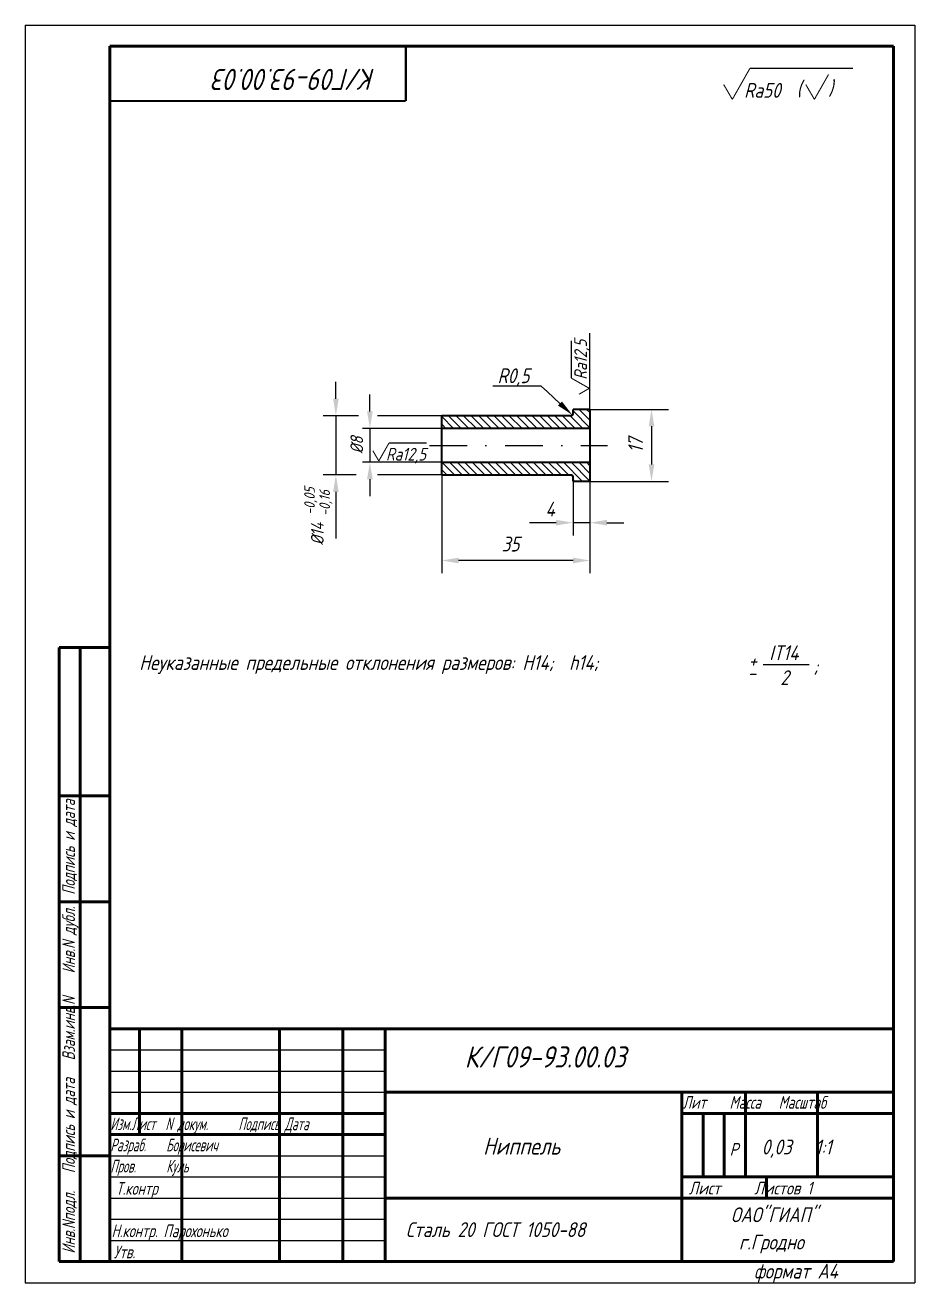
# Model space of a CAD drawing. Header units: inches. Extents: x 2365 to 4303, y 140 to 737.
# Drawn here: x 3237.9 to 3447.9, y 140.3 to 437.3 of the extents above; entities that cross this region are included whole.
import ezdxf

# ---------------------------------------------------------------- set-up
doc = ezdxf.new("R2010")
doc.units = ezdxf.units.IN
doc.header["$LTSCALE"] = 0.7
doc.header["$MEASUREMENT"] = 0
doc.linetypes.add('DASHDOT', pattern=[25.4, 12.7, -6.35, 0, -6.35])
doc.styles.add('ROMANC', font='romanc', dxfattribs={"width": 0.8, "oblique": 15, "height": 3.5})
doc.styles.get("Standard").update_dxf_attribs({"font": 'romand.shx', "width": 0.8, "oblique": 15, "height": 3.5})
doc.dimstyles.get("Standard").update_dxf_attribs({"dimtxt": 3.5, "dimasz": 4, "dimexe": 4, "dimexo": 0, "dimgap": 2, "dimtad": 1, "dimdec": 0, "dimdsep": 46, "dimtxsty": 'Standard', "dimcen": 0.09, "dimadec": 0, "dimazin": 0, "dimtfac": 1, "dimtdec": 0, "dimtmove": 0, "dimatfit": 3, "dimfxl": 0, "dimtolj": 1, "dimtzin": 0, "dimlwd": 25, "dimlwe": 25, "dimarcsym": 0})

# ---------------------------------------------------------------- blocks, each defined once
blk = doc.blocks.new('*D126')
at = {"color": 0, "lineweight": 25}
for p, q in [((3370.43, 346.58), (3389.74, 346.58)), ((3385.74, 342.58), (3385.74, 333.58)), ((3371.21, 329.58), (3389.74, 329.58))]:
    blk.add_line(p, q, dxfattribs=at)
for points in [[(3385.08, 342.58), (3386.41, 342.58), (3385.74, 346.58)], [(3385.08, 333.58), (3386.41, 333.58), (3385.74, 329.58)]]:
    blk.add_solid(points, dxfattribs=at)
at = {"layer": 'DEFPOINTS', "color": 0, "lineweight": 25}
for p in [(3370.43, 346.58), (3371.21, 329.58), (3385.74, 329.58)]:
    blk.add_point(p, dxfattribs=at)
at = {"color": 0, "lineweight": 25, "insert": (3381.99, 338.08), "char_height": 3.5, "attachment_point": 5, "rotation": 90}
blk.add_mtext('\\A1;17', dxfattribs=at)

msp = doc.modelspace()

# ---------------------------------------------------------------- linework, layer by layer
for p, q in [((3237.9, 437.31), (3237.9, 140.31)), ((3237.9, 437.31), (3447.9, 437.31)), ((3447.9, 437.31), (3447.9, 140.31)), ((3371.21, 346.58), (3371.21, 364.56)), ((3359.69, 352.07), (3348.28, 352.07)), ((3367.21, 346.58), (3367.21, 345.58)), ((3367.21, 330.58), (3367.21, 329.58)), ((3237.9, 140.31), (3447.9, 140.31))]:
    msp.add_line(p, q)
at = {"lineweight": 50}
for p, q in [((3257.9, 432.31), (3257.9, 145.31)), ((3257.9, 432.31), (3442.9, 432.31)), ((3442.9, 432.31), (3442.9, 145.31)), ((3245.9, 290.31), (3245.9, 145.31)), ((3245.9, 290.31), (3257.9, 290.31)), ((3250.9, 290.31), (3250.9, 145.31)), ((3245.9, 255.31), (3257.9, 255.31)), ((3245.9, 230.31), (3257.9, 230.31)), ((3245.9, 205.31), (3257.9, 205.31)), ((3257.9, 200.31), (3442.9, 200.31)), ((3264.9, 200.31), (3264.9, 175.31)), ((3274.9, 200.31), (3274.9, 145.31)), ((3297.9, 200.31), (3297.9, 145.31)), ((3312.9, 200.31), (3312.9, 145.31)), ((3322.9, 200.31), (3322.9, 145.31)), ((3392.9, 185.31), (3392.9, 145.31)), ((3407.9, 185.31), (3407.9, 165.31)), ((3424.9, 185.31), (3424.9, 165.31)), ((3257.9, 180.31), (3322.9, 180.31)), ((3392.9, 180.31), (3442.9, 180.31)), ((3397.9, 180.31), (3397.9, 165.31)), ((3402.9, 180.31), (3402.9, 165.31)), ((3257.9, 175.31), (3322.9, 175.31)), ((3245.9, 170.31), (3257.9, 170.31)), ((3392.9, 165.31), (3442.9, 165.31)), ((3412.9, 165.31), (3412.9, 160.31)), ((3245.9, 145.31), (3442.9, 145.31))]:
    msp.add_line(p, q, dxfattribs=at)
at = {"color": 0, "linetype": 'ByBlock'}
for p, q in [((3311.24, 349.08), (3311.24, 353.08)), ((3361.2, 350.68), (3359.69, 352.07)), ((3364.14, 347.96), (3361.2, 350.68)), ((3319.27, 346.08), (3319.27, 350.08)), ((3316.57, 345.08), (3308.24, 345.08)), ((3311.24, 345.08), (3311.24, 331.08)), ((3336.21, 345.08), (3321.09, 345.08)), ((3371.21, 346.58), (3385.15, 346.58)), ((3336.21, 342.08), (3317.55, 342.08)), ((3319.27, 342.08), (3319.27, 334.08)), ((3336.24, 334.08), (3317.55, 334.08)), ((3316.05, 331.08), (3308.24, 331.08)), ((3319.27, 330.08), (3319.27, 326.08)), ((3336.21, 331.08), (3321.09, 331.08)), ((3336.21, 331.08), (3336.21, 307.89)), ((3311.24, 327.08), (3311.24, 323.08)), ((3367.21, 329.58), (3367.21, 316.82)), ((3371.21, 329.58), (3385.15, 329.58)), ((3371.21, 329.58), (3371.21, 316.82)), ((3371.21, 329.58), (3371.21, 307.89)), ((3311.24, 323.08), (3311.24, 316.05)), ((3359.21, 319.82), (3356.97, 319.82)), ((3363.21, 319.82), (3359.21, 319.82)), ((3371.21, 319.82), (3367.21, 319.82)), ((3375.21, 319.82), (3379.21, 319.82)), ((3367.21, 310.89), (3340.21, 310.89))]:
    msp.add_line(p, q, dxfattribs=at)
at = {"color": 0}
for p, q in [((3339.01, 342.08), (3336.21, 344.89)), ((3340.81, 342.08), (3337.81, 345.08)), ((3342.61, 342.08), (3339.61, 345.08)), ((3344.4, 342.08), (3341.4, 345.08)), ((3346.2, 342.08), (3343.2, 345.08)), ((3347.99, 342.08), (3344.99, 345.08)), ((3349.79, 342.08), (3346.79, 345.08)), ((3351.59, 342.08), (3348.59, 345.08)), ((3353.38, 342.08), (3350.38, 345.08)), ((3355.18, 342.08), (3352.18, 345.08)), ((3356.97, 342.08), (3353.97, 345.08)), ((3358.77, 342.08), (3355.77, 345.08)), ((3360.57, 342.08), (3357.57, 345.08)), ((3362.36, 342.08), (3359.36, 345.08)), ((3364.16, 342.08), (3361.16, 345.08)), ((3365.95, 342.08), (3362.95, 345.08)), ((3367.75, 342.08), (3364.75, 345.08)), ((3369.55, 342.08), (3366.55, 345.08)), ((3371.21, 342.22), (3367.21, 346.22)), ((3371.21, 344.01), (3368.64, 346.58)), ((3371.21, 345.81), (3370.43, 346.58)), ((3337.22, 342.08), (3336.21, 343.09)), ((3339.24, 331.08), (3336.24, 334.08)), ((3341.03, 331.08), (3338.03, 334.08)), ((3342.83, 331.08), (3339.83, 334.08)), ((3344.62, 331.08), (3341.62, 334.08)), ((3346.42, 331.08), (3343.42, 334.08)), ((3348.22, 331.08), (3345.22, 334.08)), ((3350.01, 331.08), (3347.01, 334.08)), ((3351.81, 331.08), (3348.81, 334.08)), ((3353.61, 331.08), (3350.61, 334.08)), ((3355.4, 331.08), (3352.4, 334.08)), ((3357.2, 331.08), (3354.2, 334.08)), ((3358.99, 331.08), (3355.99, 334.08)), ((3360.79, 331.08), (3357.79, 334.08)), ((3362.59, 331.08), (3359.59, 334.08)), ((3364.38, 331.08), (3361.38, 334.08)), ((3366.18, 331.08), (3363.18, 334.08)), ((3369.47, 329.58), (3364.97, 334.08)), ((3371.21, 329.64), (3366.77, 334.08)), ((3371.21, 331.44), (3368.57, 334.08)), ((3371.21, 333.24), (3370.36, 334.08)), ((3337.44, 331.08), (3336.21, 332.32)), ((3367.68, 329.58), (3367.21, 330.05))]:
    msp.add_line(p, q, dxfattribs=at)
at = {"linetype": 'DASHDOT'}
msp.add_line((3333.32, 338.08), (3375.37, 338.08), dxfattribs=at)
at = {"lineweight": 25}
for p, q in [((3412.09, 286.32), (3422.92, 286.32)), ((3257.9, 190.31), (3322.9, 190.31)), ((3257.9, 185.31), (3322.9, 185.31)), ((3257.9, 170.31), (3322.9, 170.31)), ((3257.9, 165.31), (3322.9, 165.31)), ((3257.9, 160.31), (3322.9, 160.31)), ((3257.9, 155.31), (3322.9, 155.31)), ((3257.9, 150.31), (3322.9, 150.31))]:
    msp.add_line(p, q, dxfattribs=at)
at = {"lineweight": 15}
msp.add_line((3257.9, 195.31), (3322.9, 195.31), dxfattribs=at)
at = {"color": 1, "lineweight": 50}
for p, q in [((3322.9, 185.31), (3442.9, 185.31)), ((3322.9, 160.31), (3442.9, 160.31))]:
    msp.add_line(p, q, dxfattribs=at)
for points, const_width in [([(3327.75, 419.42), (3327.75, 432.42)], 0.5), ([(3404.82, 419.78), (3408.98, 427.12)], 0.25), ([(3408.98, 427.12), (3433.34, 427.12)], 0.3), ([(3424.19, 419.78), (3427.53, 425.66)], 0.25), ([(3402.78, 423.28), (3404.82, 419.78)], 0.25), ([(3422.16, 423.28), (3424.19, 419.78)], 0.25), ([(3257.75, 419.42), (3327.75, 419.42)], 0.5), ([(3366.8, 353.96), (3366.8, 362.83)], 0.3), ([(3371.05, 351.55), (3366.8, 353.96)], 0.25), ([(3368.64, 350.14), (3371.05, 351.55)], 0.25), ([(3336.21, 345.08), (3336.21, 331.08)], 0.5), ([(3336.21, 345.08), (3366.71, 345.08)], 0.5), ([(3367.21, 346.58), (3371.21, 346.58)], 0.5), ([(3367.21, 346.58), (3367.21, 345.58)], 0.5), ([(3371.21, 346.58), (3371.21, 329.58)], 0.5), ([(3336.21, 342.08), (3371.21, 342.08)], 0.5), ([(3321.37, 334.39), (3323.78, 338.63)], 0.25), ([(3323.78, 338.63), (3332.66, 338.63)], 0.3), ([(3319.97, 336.8), (3321.37, 334.39)], 0.25), ([(3336.21, 334.08), (3371.21, 334.08)], 0.5), ([(3336.21, 331.08), (3366.71, 331.08)], 0.5), ([(3367.21, 330.58), (3367.21, 329.58)], 0.5), ([(3367.21, 329.58), (3371.21, 329.58)], 0.5)]:
    msp.add_lwpolyline(points, dxfattribs=dict(const_width=const_width))
at = {"const_width": 0.5}
for points in [[(3366.71, 345.08, 0.414214), (3367.21, 345.58, 0.414214)], [(3367.21, 330.58, 0.414214), (3366.71, 331.08, 0.414214)]]:
    msp.add_lwpolyline(points, format="xyb", dxfattribs=at)
at = {"color": 0, "linetype": 'ByBlock'}
for points in [[(3310.57, 349.08), (3311.91, 349.08), (3311.24, 345.08)], [(3363.69, 347.47), (3364.59, 348.45), (3367.07, 345.24)], [(3318.6, 346.08), (3319.93, 346.08), (3319.27, 342.08)], [(3318.6, 330.08), (3319.93, 330.08), (3319.27, 334.08)], [(3310.57, 327.08), (3311.91, 327.08), (3311.24, 331.08)], [(3363.21, 320.48), (3363.21, 319.15), (3367.21, 319.82)], [(3375.21, 320.48), (3375.21, 319.15), (3371.21, 319.82)], [(3340.21, 311.55), (3340.21, 310.22), (3336.21, 310.89)], [(3367.21, 311.55), (3367.21, 310.22), (3371.21, 310.89)]]:
    msp.add_solid(points, dxfattribs=at)
at = {"layer": 'DEFPOINTS', "color": 0, "linetype": 'ByBlock'}
for p in [(3336.21, 345.08), (3366.71, 345.58), (3367.07, 345.24), (3373.65, 346.58), (3336.21, 342.08), (3319.27, 334.08), (3336.24, 334.08), (3311.24, 331.08), (3336.21, 331.08), (3336.21, 331.08), (3367.21, 329.58), (3371.21, 329.58), (3371.21, 329.58), (3373.65, 329.58), (3382.15, 329.58), (3367.21, 319.82), (3336.21, 310.89)]:
    msp.add_point(p, dxfattribs=at)

# ---------------------------------------------------------------- texts
at = {"style": 'ROMANC', "oblique": 15, "width": 0.8}
for s, p in [('(', (3420.01, 420.61)), (')', (3427.5, 420.74))]:
    msp.add_text(s, height=3.5, dxfattribs=at).set_placement(p)
at = {"lineweight": 35, "insert": (3320.63, 422), "char_height": 5, "width": 116.2188, "attachment_point": 1, "rotation": 180}
msp.add_mtext('К/Г09-93.00.03 ', dxfattribs=at)
at = {"lineweight": 25, "attachment_point": 1}
for s, insert, char_height, width in [('Ra50', (3407.6, 423.66), 3.5, 29.1251), ('R0,5', (3349.4, 356.26), 3.5, 34.7971), ('Ra12,5', (3323.06, 337.49), 3, 25.3892), ('4', (3360.7, 324.76), 3.5, 7.8941), ('35', (3350.38, 316.51), 3.5, 8.9871), (' Неуказанные предельные отклонения размеров: Н14;  h14; ', (3262.97, 288.54), 3.5, 158.004), ('IT14', (3413.54, 290.84), 3.5, 19.7907), ('+', (3408.62, 289.02), 3.5, 4.3989), (';', (3423.98, 287.68), 3.5, 9.0235), ('-', (3408.4, 286.09), 3.5, 6.6548), ('2', (3416.15, 284.96), 3.5, 17.1446), ('{\\W0.7;Лит    Масса   Масштаб}', (3393.09, 184.42), 3, 48.3624), ('{\\W0.6; Изм.Лист  N докум.      Подпись Дата\\P Разраб.    Борисевич\\P Пров.      Куль}', (3256.82, 179.36), 3, 75.9719), ('Р', (3404.18, 173.34), 3, 4.7355), ('0,03   1:1', (3411.75, 174.14), 3.5, 30.5998), ('{\\W0.7;Т.контр}', (3259.33, 164.1), 3, 65.7648), ('Лист     Листов 1', (3394.5, 164.17), 3, 49.4707), ('Сталь 20 ГОСТ 1050-88', (3327.75, 154.62), 3.5, 67.3789), ('{\\W0.7; Н.контр. Парохонько}', (3256.88, 154.09), 3, 40.546), ('г.Гродно', (3406.39, 151.68), 3.5, 35.0627), ('{\\W0.7;Утв.     }', (3258.82, 149.1), 3, 39.2217), ('формат А4', (3409.92, 144.82), 3.5, 32.7454)]:
    msp.add_mtext(s, dxfattribs=dict(at, insert=insert, char_height=char_height, width=width))
at = {"lineweight": 25, "attachment_point": 1, "rotation": 90}
for s, insert, char_height, width in [('Ra12,5', (3367.51, 353.58), 3, 25.3892), ('%%C8', (3314.68, 336.1), 3, 25.3892), ('-0,05', (3303.77, 321.67), 2.5, 14.2705), ('-0,16', (3307.34, 321.4), 2.5, 14.2705), ('%%C14', (3305.36, 314.52), 3, 25.3892), ('{\\W0.7; Инв.Nподл.   Подпись и дата   Взам.инв.N    Инв.N дубл.  Подпись и дата}', (3246.66, 145.83), 3, 144.2887)]:
    msp.add_mtext(s, dxfattribs=dict(at, insert=insert, char_height=char_height, width=width))
at = {"lineweight": 35, "attachment_point": 1}
for s, insert, char_height, width in [('К/Г09-93.00.03', (3341.63, 196.15), 5, 116.2188), ('ОАО"ГИАП"', (3404.48, 158.13), 3.5, 36.171)]:
    msp.add_mtext(s, dxfattribs=dict(at, insert=insert, char_height=char_height, width=width))
at = {"lineweight": 30, "insert": (3346, 174.58), "char_height": 4, "width": 61.9449, "attachment_point": 1}
msp.add_mtext('Ниппель', dxfattribs=at)

# ---------------------------------------------------------------- dimensions: what is measured, and where the dimension line sits
at = {"lineweight": 25}
dim = msp.add_linear_dim(base=(3385.74, 329.58), p1=(3370.43, 346.58), p2=(3371.21, 329.58), angle=90, dimstyle='Standard', dxfattribs=at)
dim.commit()
dim.dimension.update_dxf_attribs({"geometry": '*D126', "text_midpoint": (3381.99, 338.08)})

doc.saveas('drawing.dxf')
